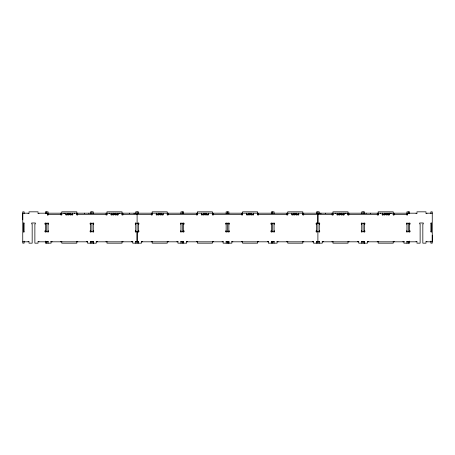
<?xml version="1.0" encoding="UTF-8"?>
<svg xmlns="http://www.w3.org/2000/svg" width="455" height="455" viewBox="0 0 455 455"><rect width="100%" height="100%" fill="white"/><g stroke="black" fill="none" stroke-linecap="round" stroke-linejoin="round"><path stroke-width="0.68" d="M22.75 219.816L22.75 213.185L28.096 213.185L28.096 213.64L29.001 213.64L29.001 211.831L38.044 211.831L38.044 213.64L38.948 213.64L38.948 213.185L416.052 213.185L416.052 213.64L416.956 213.64L416.956 211.831L425.999 211.831L425.999 213.64L426.904 213.64L426.904 213.185L432.25 213.185M47.155 241.815L47.155 241.36L48.059 241.36L48.059 243.169L45.346 243.169L45.346 241.105M48.059 241.36L48.059 241.815L38.948 241.815L38.948 241.36L38.044 241.36L38.044 243.169L34.876 243.169L34.876 223.883L35.331 223.883L35.331 222.978L31.713 222.978L31.713 223.883L32.169 223.883L32.169 243.169L29.001 243.169L29.001 241.36L28.096 241.36L28.096 241.815L22.75 241.815M86.632 241.815L86.632 241.36L87.536 241.36L87.536 243.169L93.258 243.169L96.272 243.169L96.272 241.36L97.177 241.36L97.177 241.815M92.354 241.815L92.354 241.36L93.258 241.36L93.258 243.169L93.258 241.36M117.891 214.993L117.891 213.185L117.891 214.993L116.992 214.993L116.992 214.544M131.831 241.815L131.831 241.36L132.735 241.36L132.735 243.169L134.288 243.169L141.471 243.169L141.471 241.36L142.375 241.36L142.375 241.815M137.103 231.794L137.103 241.815L137.558 241.815L137.558 241.36L138.462 241.36L138.462 243.169M137.103 214.544L137.103 243.169M138.462 241.36L138.462 241.815L135.749 241.815L135.744 241.36L136.648 241.36L136.648 241.815M177.029 241.815L177.029 241.36L177.933 241.36L177.933 243.169L186.669 243.169L186.669 241.36L187.574 241.36L187.574 241.815M182.756 241.815L182.756 241.36L183.661 241.36L183.661 243.169M183.661 241.36L183.661 241.815L180.948 241.815L180.948 241.36L181.852 241.36L181.852 241.815M197.368 214.544L197.368 213.185M222.228 241.815L222.228 241.36L223.132 241.36L223.132 243.169L231.868 243.169L231.868 241.36L232.772 241.36L232.772 241.815M227.955 241.815L227.955 241.36L228.859 241.36L228.859 243.169L228.859 241.36M242.566 214.544L242.566 213.185M267.426 241.815L267.426 241.36L268.331 241.36L268.331 243.169L277.072 243.169L277.067 241.36L277.971 241.36L277.971 241.815M273.154 241.815L273.154 241.36L274.058 241.36L274.058 243.169M274.058 241.36L274.058 241.815L271.345 241.815L271.345 241.36L272.249 241.36L272.249 241.815M287.765 213.185L287.765 214.544L257.399 214.544M312.625 241.815L312.625 241.36L313.529 241.36L313.529 243.169L320.712 243.169L322.265 243.169L322.265 241.36L323.169 241.36L323.169 241.815M317.897 223.206L317.897 214.544L317.897 243.169M318.352 241.815L318.352 241.36L319.256 241.36L319.251 243.169M319.256 241.36L319.251 241.815L316.543 241.815L316.543 241.36L317.448 241.36L317.448 241.815L317.897 241.815M332.059 214.544L332.059 214.993L332.963 214.993L332.963 214.544M343.889 214.993L343.889 213.185L343.889 214.993L342.985 214.993L342.985 214.544M348.934 214.544L348.934 214.993L348.029 214.993L348.029 213.185M357.823 241.815L357.823 241.36L358.728 241.36L358.728 243.169L365.911 243.169L367.464 243.169L367.464 241.36L368.368 241.36L368.368 241.815M363.551 241.815L363.551 241.36L364.455 241.36L364.455 243.169L364.455 241.36M377.258 214.544L377.258 214.993L378.162 214.993L378.162 213.185M382.308 214.993L382.308 213.185L382.308 214.993L383.212 214.993L383.212 214.544M388.183 214.544L388.183 214.993L389.088 214.993L389.088 213.185L389.088 214.544M394.132 214.544L394.132 214.993L393.228 214.993L393.228 214.544M403.022 241.815L403.022 241.36L403.926 241.36L403.926 243.169L409.654 243.169L409.654 241.105M407.617 213.185L407.617 214.993L406.713 214.993L406.713 214.544M432.25 235.184L432.25 241.815L426.904 241.815L426.904 241.36L425.999 241.36L425.999 243.169L422.832 243.169L422.832 223.883L423.286 223.883L423.286 222.978L419.669 222.978L419.669 223.883L420.124 223.883L420.124 243.169L416.956 243.169L416.956 241.36L416.052 241.36L416.052 241.815L406.941 241.815L406.941 241.36L407.845 241.36L407.845 241.815M24.081 231.919L24.104 223.206L23.768 222.865L23.427 223.206L23.427 231.794C23.62 232.664 24.786 231.402 23.427 231.794M430.896 223.206L431.232 222.865L431.573 223.206L431.573 231.794L431.232 232.135L430.896 231.794L430.896 223.206L431.573 223.206M295.039 213.867L293.782 213.867L293.782 213.185M296.103 213.867L296.785 213.867L296.796 213.185M61.948 214.544L47.383 214.544L47.383 214.993L48.287 214.993L48.287 214.544M65.645 214.544L72.959 214.544M76.656 214.544L107.147 214.544M110.844 214.544L118.158 214.544M121.86 214.544L152.203 214.544M156.037 214.544L163.351 214.544M167.184 214.544L197.8 214.544M201.235 214.544L208.549 214.544M212.201 214.544L242.782 214.544M246.434 214.544L253.748 214.544M291.632 214.544L295.289 214.544M295.807 214.544L298.946 214.544M333.14 214.544L302.78 214.544L302.825 213.185M336.842 214.544L344.156 214.544M347.853 214.544L378.344 214.544M382.041 214.544L389.355 214.544M393.052 214.544L407.617 214.544M23.427 223.206L24.081 223.081M45.346 224.11L44.897 224.11L44.897 223.206L48.514 223.206L48.514 224.11L48.059 224.11M90.551 224.11L90.096 224.11L90.096 223.206L93.713 223.206L93.713 224.11L93.258 224.11M135.749 224.11L135.294 224.11L135.294 223.206L138.911 223.206L138.911 224.11L138.462 224.11M180.948 224.11L180.493 224.11L180.493 223.206L184.11 223.206L184.11 224.11L183.661 224.11M226.146 224.11L225.691 224.11L225.691 223.206L229.309 223.206L229.309 224.11L228.859 224.11M271.345 224.11L270.89 224.11L270.89 223.206L274.507 223.206L274.507 224.11L274.058 224.11M316.543 224.11L316.089 224.11L316.089 223.206L319.706 223.206L319.706 224.11L319.251 224.11M361.742 224.11L361.287 224.11L361.287 223.206L364.904 223.206L364.904 224.11L364.449 224.11M406.941 224.11L406.486 224.11L406.486 223.206L410.103 223.206L410.103 224.11L409.654 224.11M45.346 230.89L44.897 230.89L44.897 231.794L48.514 231.794L48.514 230.89L48.059 230.89M90.551 230.89L90.096 230.89L90.096 231.794L93.713 231.794L93.713 230.89L93.258 230.89M135.749 230.89L135.294 230.89L135.294 231.794L138.911 231.794L138.911 230.89L138.462 230.89M180.948 230.89L180.493 230.89L180.493 231.794L184.11 231.794L184.11 230.89L183.661 230.89M226.146 230.89L225.691 230.89L225.691 231.794L229.309 231.794L229.309 230.89L228.859 230.89M271.345 230.89L270.89 230.89L270.89 231.794L274.507 231.794L274.507 230.89L274.058 230.89M316.543 230.89L316.089 230.89L316.089 231.794L319.706 231.794L319.706 230.89L319.251 230.89M361.742 230.89L361.287 230.89L361.287 231.794L364.904 231.794L364.904 230.89L364.449 230.89M406.941 230.89L406.486 230.89L406.486 231.794L410.103 231.794L410.103 230.89L409.654 230.89M430.896 231.794L431.573 231.794M90.545 243.169L90.545 241.36L91.449 241.36L91.449 241.815M226.146 243.169L226.146 241.36L227.051 241.36L227.051 241.815M361.742 243.169L361.742 241.36L362.646 241.36L362.646 241.815M50.59 241.815L87.656 241.815M93.258 241.815L90.545 241.815L90.545 241.36M96.153 241.815L132.854 241.815M141.351 241.815L178.053 241.815M186.55 241.815L223.251 241.815M228.859 241.815L226.146 241.815L226.146 241.36M231.749 241.815L268.45 241.815M276.947 241.815L313.649 241.815M322.146 241.815L358.847 241.815M364.455 241.815L361.742 241.815L361.742 241.36M367.344 241.815L404.41 241.815M48.059 243.169L51.074 243.169L51.074 241.36L51.978 241.36L51.978 241.815M430.896 213.64L430.896 211.831L432.25 211.831L432.25 243.169L430.896 243.169L430.896 241.105M409.654 213.731L409.654 211.831L406.941 211.831L406.941 213.731M409.654 222.978L409.654 232.147M408.294 211.831L408.294 213.731M408.294 223.206L408.294 231.794M408.294 241.36L408.294 243.169M406.941 222.978L406.941 232.147M406.941 241.36L406.941 243.169M394.132 213.185L394.132 213.64M394.132 241.36L394.132 241.815M393.228 214.993L393.228 211.831L378.162 211.831L378.162 214.993M393.228 241.36L393.228 243.169L378.162 243.169L378.162 241.36M391.095 213.185L391.095 213.526M390.68 213.185L390.68 213.526M389.088 213.185L389.088 214.993M387.205 213.185L387.205 213.867L384.191 213.867L384.191 213.185M387.279 214.544L387.279 214.993L386.375 214.993L386.375 213.185M385.015 213.185L385.015 214.993L384.111 214.993L384.111 214.544M380.71 213.185L380.71 213.526M380.295 213.185L380.295 213.526M377.258 213.185L377.258 213.64M377.258 241.36L377.258 241.815M370.632 213.185L370.632 213.526M366.11 213.185L366.11 213.526M364.455 213.731L364.455 211.831L361.742 211.831L361.742 213.731M364.455 222.978L364.455 232.147M363.096 211.831L363.096 213.731M363.096 223.206L363.096 231.794M363.096 241.36L363.096 243.169M361.742 222.978L361.742 232.147M348.934 213.185L348.934 213.64M348.934 241.36L348.934 241.815M348.029 214.993L348.029 211.831L332.963 211.831L332.963 214.993M348.029 241.36L348.029 243.169L332.963 243.169L332.963 241.36M345.897 213.185L345.897 213.526M345.482 213.185L345.482 213.526M342.08 214.544L342.08 214.993L341.176 214.993L341.176 213.185M342.001 213.185L342.001 213.867L338.992 213.867L338.992 213.185M339.817 213.185L339.817 214.993L338.912 214.993L338.912 214.544M338.008 214.544L338.008 214.993L337.11 214.993L337.11 213.185M335.511 213.185L335.511 213.526M335.096 213.185L335.096 213.526M332.059 213.185L332.059 213.64M332.059 241.36L332.059 241.815M325.433 213.185L325.433 213.64M320.911 213.185L320.911 213.867M319.251 213.731L319.251 211.831L316.543 211.831L316.543 213.731M319.251 222.87L319.251 232.147M317.897 211.831L317.897 213.731M317.891 213.185L317.891 214.544M316.543 222.87L316.543 232.147M316.543 241.36L316.543 243.169M303.735 213.185L303.735 213.64M303.735 214.544L303.735 214.993L302.831 214.993L302.831 211.831L287.765 211.831L287.765 214.993L286.86 214.993L286.86 214.544M303.735 241.36L303.735 241.815M302.831 241.36L302.831 243.169L287.765 243.169L287.765 241.36M298.69 213.185L298.69 214.993L297.786 214.993L297.786 214.544M296.882 214.544L296.882 214.993L295.977 214.993L295.977 213.185M294.624 213.185L294.624 214.993L293.72 214.993L293.72 214.544M292.815 214.544L292.815 214.993L291.911 214.993L291.911 213.185M286.86 213.185L286.86 213.64M286.86 241.36L286.86 241.815M274.058 213.731L274.058 211.831L271.345 211.831L271.345 213.731M274.058 222.978L274.058 232.147M272.699 211.831L272.699 213.731M272.699 223.206L272.699 231.794M272.699 241.36L272.699 243.169M271.345 222.978L271.345 232.147M271.345 241.36L271.345 243.169M258.537 213.185L258.537 213.64M258.537 214.544L258.537 214.993L257.632 214.993L257.632 211.831L242.566 211.831L242.566 214.993L241.662 214.993L241.662 214.544M258.537 241.36L258.537 241.815M257.632 241.36L257.632 243.169L242.566 243.169L242.566 241.36M253.492 213.185L253.492 214.993L252.588 214.993L252.588 214.544M251.683 214.544L251.683 214.993L250.779 214.993L250.779 213.185M251.598 213.185L251.598 213.867L248.584 213.867L248.584 213.185M249.425 213.185L249.425 214.993L248.521 214.993L248.521 214.544M247.617 214.544L247.617 214.993L246.712 214.993L246.712 213.185L246.701 214.544M241.662 213.185L241.662 213.64M241.662 241.36L241.662 241.815M228.859 213.731L228.859 211.831L226.146 211.831L226.146 213.731M228.859 222.978L228.859 232.147M227.5 211.831L227.5 213.731M227.5 223.206L227.5 231.794M227.5 241.36L227.5 243.169M226.146 222.978L226.146 232.147M213.338 213.185L213.338 213.64M213.338 214.544L213.338 214.993L212.434 214.993L212.434 211.831L197.368 211.831L197.368 214.993L196.463 214.993L196.463 214.544M213.338 241.36L213.338 241.815M212.434 241.36L212.434 243.169L197.368 243.169L197.368 241.36M208.293 213.185L208.293 214.993L207.389 214.993L207.389 214.544M206.485 214.544L206.485 214.993L205.58 214.993L205.58 213.185M206.399 213.185L206.399 213.867L203.385 213.867L203.385 213.185M204.221 213.185L204.221 214.993L203.322 214.993L203.322 214.544M202.418 214.544L202.418 214.993L201.514 214.993L201.514 213.185M196.463 213.185L196.463 213.64M196.463 241.36L196.463 241.815M183.661 213.731L183.661 211.831L180.948 211.831L180.948 213.731M183.661 222.978L183.661 232.147M182.301 211.831L182.301 213.731M182.301 223.206L182.301 231.794M182.301 241.36L182.301 243.169M180.948 222.978L180.948 232.147M180.948 241.36L180.948 243.169M168.14 213.185L168.14 213.64M168.14 214.544L168.14 214.993L167.235 214.993L167.235 211.831L152.169 211.831L152.169 214.993L151.265 214.993L151.265 214.544M168.14 241.36L168.14 241.815M167.235 241.36L167.235 243.169L152.169 243.169L152.169 241.36M163.095 213.185L163.095 214.993L162.19 214.993L162.19 214.544M161.286 214.544L161.286 214.993L160.382 214.993L160.382 213.185M161.201 213.185L161.201 213.867L158.186 213.867L158.186 213.185M159.023 213.185L159.023 214.993L158.124 214.993L158.124 214.544M157.22 214.544L157.22 214.993L156.315 214.993L156.315 213.185M151.265 213.185L151.265 213.64M151.265 241.36L151.265 241.815M138.462 213.731L138.462 211.831L135.749 211.831L135.749 213.731M138.462 222.87L138.462 232.147M137.103 211.831L137.109 214.544M135.749 222.87L135.749 232.147M135.749 241.36L135.749 243.169M134.088 213.185L134.088 213.867M129.567 213.185L129.567 213.64M122.941 213.185L122.941 213.64M122.941 214.544L122.941 214.993L122.037 214.993L122.037 211.831L106.971 211.831L106.971 214.993L106.066 214.993L106.066 214.544M122.941 241.36L122.941 241.815M122.037 241.36L122.037 243.169L106.971 243.169L106.971 241.36M119.904 213.185L119.904 213.526M119.489 213.185L119.489 213.526M116.008 213.185L116.008 213.867L112.999 213.867L112.999 213.185M116.088 214.544L116.088 214.993L115.183 214.993L115.183 213.185M113.824 213.185L113.824 214.993L112.92 214.993L112.92 214.544M112.015 214.544L112.015 214.993L111.111 214.993L111.111 213.185M109.519 213.185L109.519 213.526M109.103 213.185L109.103 213.526M106.066 213.185L106.066 213.64M106.066 241.36L106.066 241.815M93.258 213.731L93.258 211.831L90.545 211.831L90.545 213.731M93.258 222.978L93.258 232.147M91.904 211.831L91.904 213.731M91.904 223.206L91.904 231.794M91.904 241.36L91.904 243.169M90.545 222.978L90.545 232.147M88.89 213.185L88.89 213.526M84.368 213.185L84.368 213.526M77.742 213.185L77.742 213.64M77.742 214.544L77.742 214.993L76.838 214.993L76.838 211.831L61.772 211.831L61.772 214.993L60.868 214.993L60.868 214.544M77.742 241.36L77.742 241.815M76.838 241.36L76.838 243.169L61.772 243.169L61.772 241.36M74.705 213.185L74.705 213.526M74.29 213.185L74.29 213.526M72.692 213.185L72.692 214.993L71.788 214.993L71.788 214.544M70.889 214.544L70.889 214.993L69.985 214.993L69.985 213.185M70.809 213.185L70.809 213.867L67.795 213.867L67.795 213.185M68.625 213.185L68.625 214.993L67.721 214.993L67.721 214.544M66.817 214.544L66.817 214.993L65.912 214.993L65.912 213.185M64.32 213.185L64.32 213.526M63.905 213.185L63.905 213.526M60.868 213.185L60.868 213.64M60.868 241.36L60.868 241.815M48.059 213.731L48.059 211.831L45.346 211.831L45.346 213.731M48.059 222.978L48.059 232.147M47.383 213.185L47.383 214.993M46.706 211.831L46.706 213.731M46.706 223.206L46.706 231.794M46.706 241.36L46.706 243.169M45.346 222.978L45.346 232.147M24.104 213.64L24.104 211.831L22.75 211.831L22.75 243.169L24.104 243.169L24.104 241.105"/></g></svg>
